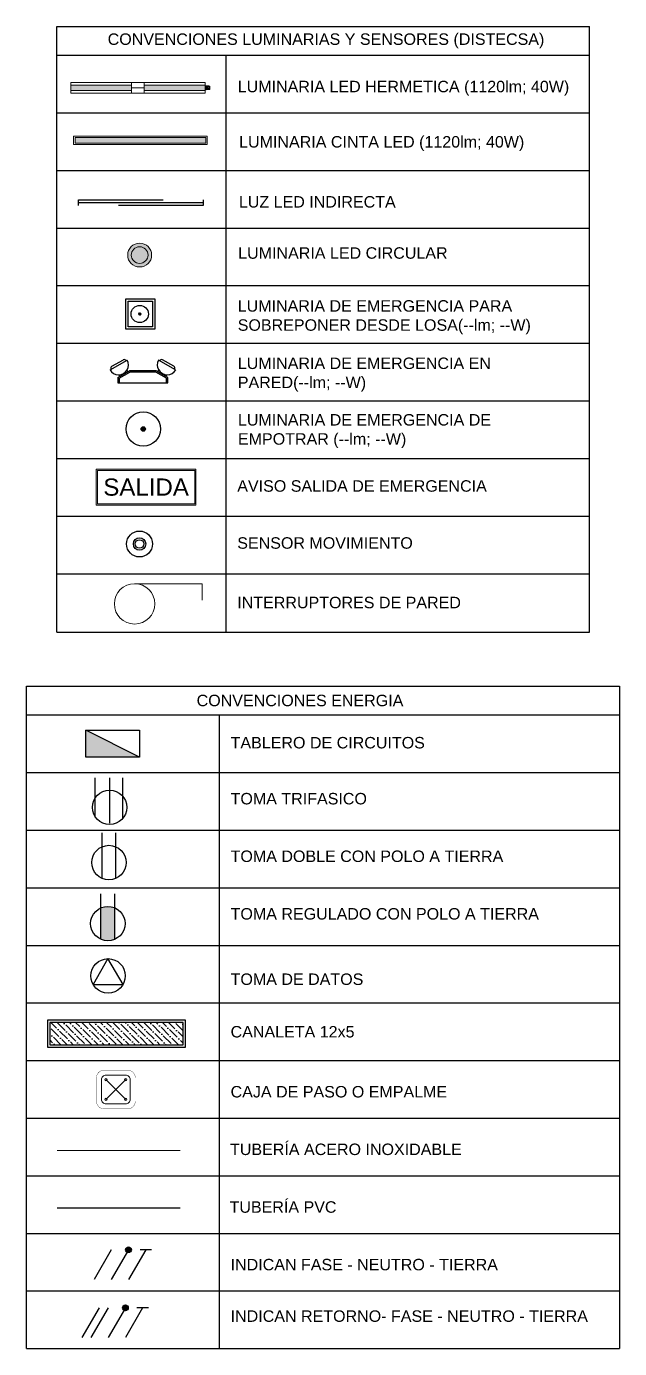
# Model space of a CAD drawing. Header units: millimetres. Extents: x 86 to 500, y -52 to 256.
# Drawn here: x 350.95 to 356.12, y 38.06 to 49.59 of the extents above; entities that cross this region are included whole.
import ezdxf
from ezdxf.lldxf.tags import DXFTag

# ---------------------------------------------------------------- set-up
doc = ezdxf.new("R2010")
doc.units = ezdxf.units.MM
for name, pattern in [('CONTINUA', [0]), ('DASHED2', [9.525, 6.35, -3.175]), ('LÍNEAS_OCULTASX2', [0.75, 0.5, -0.25])]:
    doc.linetypes.add(name, pattern=pattern)
for name, color, linetype in [('-ALAMBRADO', 7, 'Continuous'), ('-CN-GYD-ILUMINACION-EM', 1, 'Continuous'), ('-CN-GYD-TEXTOS', 7, 'Continuous'), ('CAJA DE PASO', 86, 'Continuous'), ('GG_EMERGENCIA 03', 1, 'Continuous'), ('GG_PROYECCION', 9, 'DASHED2'), ('JCA_HATCH 254', 252, 'Continuous'), ('LUMINARIA DE EMERGENCIA', 1, 'Continuous'), ('LUMINARIA EMERGENCIA DE EMPOTRAR', 1, 'Continuous'), ('LUMINARIA LED CIRCULAR', 7, 'Continuous'), ('LUZ LED INDIRECTA', 7, 'Continuous'), ('RE60', 7, 'Continuous'), ('SENSOR MOVIMIENTO', 3, 'Continuous'), ('suiches', 3, 'Continuous'), ('T', 1, 'Continuous'), ('TB', 7, 'Continuous'), ('TOMA', 1, 'Continuous'), ('TOMA REGULADO', 1, 'Continuous'), ('TOMA TRIFASICO', 1, 'Continuous')]:
    doc.layers.add(name, color=color, linetype=linetype)
for name, color, linetype, lineweight in [('-CN-GYD-ILUMINACIÓN', 3, 'Continuous', 20), ('-CN-GYD-LUMINARIA CINTA LED', 4, 'Continuous', 18), ('-CN-GYD-LUMINARIA LED HERMETICA', 1, 'Continuous', 5), ('-CN-GYD-TUBERIA PVC', 96, 'PVC_LINE', 25), ('-CN-GYD-TUBERÍA PRINCIPAL ILUMINACION', 5, 'Continuous', 5), ('-CN-GYD-TUBERÍA TOMACORRIENTE PVC', 86, 'Continuous', 18), ('-CN-INTERRUPTORES DE PARED', 3, 'Continuous', 20), ('_TEXTO', 7, 'Continuous', 9), ('L', 7, 'Continuous', 15), ('LUMINARIA DE EMERGENCIA PARA SOBREPONER', 1, 'Continuous', 25), ('RE80', 7, 'Continuous', 15)]:
    doc.layers.add(name, color=color, linetype=linetype, lineweight=lineweight)
doc.styles.add('GYD', font='arial.ttf', dxfattribs={"height": 2.5})
doc.styles.add('ROMANS', font='arial.ttf')
doc.styles.get("Standard").update_dxf_attribs({"font": 'arial.ttf'})
tags = doc.linetypes.add('EMT_LINE', pattern='A,0.5,-0.2,["EMT",Standard,S=0.1,R=0,X=-0.1,Y=-0.05],-0.25', length=0.95).pattern_tags.tags
tags[6] = DXFTag(74, 10)
tags = doc.linetypes.add('PVC_LINE', pattern='A,0.5,-0.2,["PVC",Standard,S=0.1,R=0,X=-0.1,Y=-0.05],-0.25', length=0.95).pattern_tags.tags
tags[6] = DXFTag(74, 10)
pattern_1 = [(180, (4.985, -38.812), (-6.00631, -10.40324), [1.50158, -10.51105]), (270, (4.2344, -38.812), (6.00631, -10.40324), [0.75079, -20.05569]), (270, (4.047, -38.812), (6.00631, -10.40324), [0.60063, -20.20584]), (270, (4.422, -38.812), (6.00631, -10.40324), [0.60063, -20.20584]), (240, (3.859, -38.812), (6.00631, -10.40324), [0.4805, -11.53212]), (300, (4.61, -38.812), (12.01262, -4e-09), [0.4805, -11.53212])]
pattern_2 = [(0, (0, 0), (0, 6.985), [5.08, -1.905]), (90, (0, 0), (-6.985, 4e-16), [5.08, -1.905])]

# ---------------------------------------------------------------- blocks, each defined once
blk = doc.blocks.new('Sensor 360º_')
at = {"layer": 'suiches'}
for radius in [0.113, 0.054, 0.0375]:
    blk.add_circle((0, 0), radius, dxfattribs=at)
blk = doc.blocks.new('OJO DE BUEY 12W')
at = {"layer": 'JCA_HATCH 254', "true_color": 0x000000, "transparency": 33554687}
h = blk.add_hatch(color=18, dxfattribs=at)
h.dxf.hatch_style = 1
h.paths.add_polyline_path([(-104, 0, 1), (104, 0, 1)])
h.paths.add_polyline_path([(73, 0, -1), (-73, 0, -1)], flags=16)
at = {"layer": 'LUMINARIA LED CIRCULAR', "linetype": 'EMT_LINE', "lineweight": 5, "ltscale": 10}
h = blk.add_hatch(color=256, dxfattribs=at)
h.dxf.hatch_style = 1
h.set_gradient(color1=(147, 149, 152), color2=(248, 246, 176), name='SPHERICAL')
edge = h.paths.add_edge_path()
edge.add_arc((0, 0), 72.7, 0, 360)
at = {"layer": 'LUMINARIA LED CIRCULAR', "linetype": 'Continuous', "lineweight": 5, "ltscale": 10}
for radius in [104, 72.7]:
    blk.add_circle((0, 0), radius, dxfattribs=at)
blk = doc.blocks.new('LUMINARIA HERMETICA 40W')
h = blk.add_hatch()
h.set_pattern_fill('SWAMP', color=252, scale=0.472938, angle=180)
h.set_pattern_definition(pattern_1)
h.paths.add_polyline_path([(-24, 55), (23, 55), (23, 585), (-24, 585)])
h = blk.add_hatch()
h.set_pattern_fill('SWAMP', color=252, scale=0.472938, angle=180)
h.set_pattern_definition(pattern_1)
h.paths.add_polyline_path([(-24, -585), (23, -585), (23, -55), (-24, -55)])
at = {"layer": '-CN-GYD-ILUMINACIÓN', "color": 1, "extrusion": (0, 0, -1)}
for p, q in [((-46, 585), (46, 585)), ((-46, 55), (-46, 585)), ((46, 585), (46, 559)), ((46, 559), (46, 55)), ((-46, -559), (-46, -55)), ((46, -55), (46, -585)), ((-46, -585), (-46, -559)), ((46, -585), (-46, -585))]:
    blk.add_line(p, q, dxfattribs=at)
at = {"layer": '-CN-GYD-ILUMINACIÓN', "color": 1}
for p, q in [((46, 55), (-46, 55)), ((0, 55), (0, -55)), ((46, -55), (46, 55)), ((-46, -55), (46, -55)), ((-16, -587), (-17, -588)), ((-17, -588), (-17, -589)), ((-17, -589), (-17, -595)), ((-17, -595), (-12, -595)), ((-15, -587), (-16, -587)), ((-12, -596), (-16, -596)), ((-16, -596), (-16, -604)), ((-16, -604), (-12, -604)), ((-16, -605), (-16, -615)), ((-12, -605), (-16, -605)), ((-16, -615), (-14, -617)), ((-13, -587), (-15, -587)), ((-14, -617), (-14, -621)), ((-14, -621), (-14, -623)), ((-14, -623), (-11, -626)), ((-13, -587), (-13, -585)), ((-13, -585), (0, -585)), ((-12, -588), (-13, -587)), ((0, -587), (-13, -587)), ((-11, -589), (-12, -588)), ((-12, -595), (-12, -596)), ((-12, -604), (-12, -605)), ((-8, -588), (-11, -589)), ((-11, -626), (0, -626)), ((-7, -588), (-8, -588)), ((-3, -587), (-7, -588)), ((0, -587), (-3, -587)), ((13, -585), (0, -585)), ((0, -587), (3, -587)), ((0, -587), (13, -587)), ((11, -626), (0, -626)), ((3, -587), (7, -588)), ((7, -588), (8, -588)), ((8, -588), (11, -589)), ((11, -589), (12, -588)), ((14, -623), (11, -626)), ((12, -588), (13, -587)), ((17, -595), (12, -595)), ((12, -595), (12, -596)), ((12, -596), (16, -596)), ((16, -604), (12, -604)), ((12, -604), (12, -605)), ((12, -605), (16, -605)), ((13, -587), (13, -585)), ((13, -587), (15, -587)), ((16, -615), (14, -617)), ((14, -617), (14, -621)), ((14, -621), (14, -623)), ((15, -587), (16, -587)), ((16, -587), (17, -588)), ((16, -596), (16, -604)), ((16, -605), (16, -615)), ((17, -588), (17, -589)), ((17, -589), (17, -595))]:
    blk.add_line(p, q, dxfattribs=at)
for points in [[(-46, 55), (-46, -55)], [(-17, -594), (-11, -594), (-8, -594), (0, -594)], [(-14, -617), (0, -617)], [(-12, -595), (0, -595)], [(-12, -596), (0, -596)], [(-12, -604), (0, -604)], [(-12, -605), (0, -605)], [(-11, -589), (-11, -595)], [(-9, -615), (-11, -617)], [(-7, -605), (-7, -615), (-9, -615), (-9, -605)], [(-8, -588), (-8, -595)], [(-8, -604), (-8, -596)], [(-7, -615), (-4, -617)], [(17, -594), (11, -594), (8, -594), (0, -594)], [(12, -595), (0, -595)], [(12, -596), (0, -596)], [(12, -604), (0, -604)], [(12, -605), (0, -605)], [(14, -617), (0, -617)], [(7, -615), (4, -617)], [(7, -605), (7, -615), (9, -615), (9, -605)], [(8, -588), (8, -595)], [(8, -604), (8, -596)], [(9, -615), (11, -617)], [(11, -589), (11, -595)]]:
    blk.add_lwpolyline(points, dxfattribs=at)
at = {"color": 1}
for points in [[(23, 55), (-24, 55), (-24, 585), (23, 585)], [(23, -585), (-24, -585), (-24, -55), (23, -55)]]:
    blk.add_lwpolyline(points, close=True, dxfattribs=at)
blk = doc.blocks.new('*U88')
at = {"layer": '-CN-GYD-ILUMINACION-EM', "ltscale": 0.3}
for p, q in [((-145, 270), (-200, 170)), ((-114, 285), (-197, 136)), ((-119, 277), (-119, 277)), ((-193, 144), (-193, 144)), ((-145, -270), (-200, -170)), ((-114, -285), (-197, -136)), ((-193, -144), (-193, -144)), ((-119, -277), (-119, -277))]:
    blk.add_line(p, q, dxfattribs=at)
at = {"layer": '-CN-GYD-ILUMINACION-EM'}
for p, q in [((-104, 116), (-104, -116)), ((0, 217), (-46, 217)), ((0, 207), (-40, 207)), ((0, -217), (0, 217)), ((-94, 114), (-94, -114)), ((-46, -217), (0, -217)), ((-40, -207), (0, -207))]:
    blk.add_line(p, q, dxfattribs=at)
for points in [[(-96, 130), (-110, 138)], [(-46, 217), (-104, 116)], [(-40, 207), (-94, 114)], [(-56, 199), (-70, 208)], [(-40, -207), (-94, -114)], [(-96, -130), (-110, -138)], [(-46, -217), (-104, -116)], [(-56, -199), (-70, -208)]]:
    blk.add_lwpolyline(points, dxfattribs=at)
at = {"layer": '-CN-GYD-ILUMINACION-EM', "ltscale": 0.3}
for centre, radius, start, end in [((-156, 211), 85.5, 240.9715, 60.9715), ((-128, 260), 19.1, 60.9715, 150.9715), ((-183, 161), 19.1, 150.9715, 240.9715), ((-183, -161), 19.1, 119.0285, 209.0285), ((-156, -211), 85.5, 299.0285, 119.0285), ((-128, -260), 19.1, 209.0285, 299.0285)]:
    blk.add_arc(centre, radius, start, end, dxfattribs=at)
at = {"layer": '-CN-GYD-TEXTOS', "style": 'GYD'}
blk.add_attdef('5', (-68, -406), '', height=125, rotation=90, dxfattribs=at)
blk = doc.blocks.new('A$Cc7fbbbd8')
at = {"layer": 'GG_EMERGENCIA 03', "ltscale": 0.3}
h = blk.add_hatch(dxfattribs=at)
h.set_pattern_fill('ANSI31', color=256, scale=0.0005, angle=90)
h.set_pattern_definition([(135, (0.0614115, 0.0595737), (-0.00112253, -0.00112253), [])])
edge = h.paths.add_edge_path()
edge.add_arc((0.0614, 0.1), 0.00475, 0, 360)
for points in [[(-0.005, 0.0348), (-0.005, 0.1606), (0.1278, 0.1606), (0.1278, 0.0348)], [(0.005, 0.0448), (0.005, 0.1506), (0.1178, 0.1506), (0.1178, 0.0448)]]:
    blk.add_lwpolyline(points, close=True, dxfattribs=at)
for radius in [0.0376, 0.00475]:
    blk.add_circle((0.0614, 0.1), radius, dxfattribs=at)
blk = doc.blocks.new('Luminaria Lineal lumen')
at = {"layer": '-CN-GYD-ILUMINACIÓN'}
h = blk.add_hatch(dxfattribs=at)
h.set_pattern_fill('SWAMP', color=252, scale=0.5, angle=90)
h.set_pattern_definition([(90, (-99.318, -5.545), (-10.99852, 6.35), [1.5875, -11.1125]), (180, (-99.3185, -4.7517), (-10.99852, -6.35), [0.79375, -21.2033]), (180, (-99.3185, -4.553), (-10.99852, -6.35), [0.635, -21.36205]), (180, (-99.3185, -4.95), (-10.99852, -6.35), [0.635, -21.36205]), (150, (-99.318, -4.355), (-10.99852, -6.35), [0.508, -12.192]), (210, (-99.318, -5.149), (-5e-09, -12.7), [0.508, -12.192])])
h.paths.add_polyline_path([(-560, 25), (-560, -25), (560, -25), (560, 25)])
at = {"layer": '-CN-GYD-ILUMINACIÓN', "color": 4}
for points in [[(-572, -37), (-572, 37), (572, 37), (572, -37)], [(-560, -25), (-560, 25), (560, 25), (560, -25)]]:
    blk.add_lwpolyline(points, close=True, dxfattribs=at)
blk = doc.blocks.new('A$C9f2337e8')
at = {"layer": 'GG_PROYECCION', "color": 0, "ltscale": 0.3}
blk.add_lwpolyline([(-6.832, -0.396), (-6.832, -0.346), (0.409, -0.346), (0.409, -0.396)], close=True, dxfattribs=at)
at = {"layer": 'GG_PROYECCION', "color": 40, "linetype": 'CONTINUA', "ltscale": 0.3, "true_color": 0xf8d731, "const_width": 0.01}
blk.add_lwpolyline([(-6.832, -0.371), (0.409, -0.371)], dxfattribs=at)
blk = doc.blocks.new('Salida_3.8W')
h = blk.add_hatch()
h.set_pattern_fill('ANGLE', color=256)
h.set_pattern_definition(pattern_2)
h.paths.add_polyline_path([(0.434, -0.01), (0.434, 0.303), (-0.434, 0.303), (-0.434, -0.01)])
h.paths.add_polyline_path([(-0.424, 0), (-0.424, 0.293), (0.424, 0.293), (0.424, 0)], flags=16)
h = blk.add_hatch()
h.set_pattern_fill('ANGLE', color=256)
h.set_pattern_definition(pattern_2)
h.paths.add_polyline_path([(0.434, -0.01), (0.434, 0.303), (-0.434, 0.303), (-0.434, -0.01)])
h.paths.add_polyline_path([(-0.424, 0), (-0.424, 0.293), (0.424, 0.293), (0.424, 0)], flags=16)
at = {"layer": 'L'}
h = blk.add_hatch(dxfattribs=at)
h.set_pattern_fill('ANGLE', color=3)
h.set_pattern_definition([(0, (-44.6785, -37.2514), (0, 6.985), [5.08, -1.905]), (90, (-44.6785, -37.2514), (-6.985, 4e-16), [5.08, -1.905])])
h.paths.add_polyline_path([(0.434, -0.01), (0.434, 0.303), (-0.434, 0.303), (-0.434, -0.01)])
h.paths.add_polyline_path([(-0.424, 0), (-0.424, 0.293), (0.424, 0.293), (0.424, 0)], flags=16)
h = blk.add_hatch(color=3, dxfattribs=at)
h.paths.add_polyline_path([(0.434, -0.01), (0.434, 0.303), (-0.434, 0.303), (-0.434, -0.01)])
h.paths.add_polyline_path([(-0.424, 0), (-0.424, 0.293), (0.424, 0.293), (0.424, 0)], flags=16)
at = {"layer": 'L', "color": 3}
for points in [[(-0.434, 0.303), (0.434, 0.303), (0.434, -0.01), (-0.434, -0.01)], [(-0.424, 0.293), (0.424, 0.293), (0.424, 0), (-0.424, 0)]]:
    blk.add_lwpolyline(points, close=True, dxfattribs=at)
at = {"layer": 'L', "color": 3, "insert": (0, 0.146, 712.661), "char_height": 0.15, "width": 0.84839, "attachment_point": 5}
blk.add_mtext('\\pxqc;SALIDA', dxfattribs=at)
blk = doc.blocks.new('A$C078c93ae')
at = {"layer": 'LUMINARIA EMERGENCIA DE EMPOTRAR', "ltscale": 0.3}
h = blk.add_hatch(dxfattribs=at)
h.set_pattern_fill('ANSI31', color=256, scale=0.001)
h.set_pattern_definition([(45, (-0.005658, 0.0751944), (-0.00224506, 0.00224506), [])])
edge = h.paths.add_edge_path()
edge.add_arc((0.0752, 0.0752), 0.00949, 0, 360)
for radius in [0.0752, 0.00949]:
    blk.add_circle((0.0752, 0.0752, 0), radius, dxfattribs=at)
blk = doc.blocks.new('t')
at = {"layer": 'TOMA'}
for p, q in [((0.0063, 0.03), (0.2042, 0.03)), ((0.0063, -0.03), (0.2042, -0.03))]:
    blk.add_line(p, q, dxfattribs=at)
blk.add_circle((0.075, 0), 0.075, dxfattribs=at)
blk = doc.blocks.new('TB')
at = {"layer": 'TB'}
h = blk.add_hatch(color=256, dxfattribs=at)
h.dxf.hatch_style = 1
h.paths.add_polyline_path([(0.1564, 0), (-0.1564, 0.1562), (-0.1564, 0)])
blk.add_lwpolyline([(-0.1564, 0.1562), (0.1564, 0.1562), (0.1564, 0), (-0.1564, 0)], close=True, dxfattribs=at)
blk.add_lwpolyline([(0.1564, 0), (-0.1564, 0.1562)], dxfattribs=at)
blk = doc.blocks.new('Caja de paso')
at = {"layer": '-CN-GYD-TUBERÍA TOMACORRIENTE PVC', "const_width": 0.00173}
blk.add_lwpolyline([(-0.1111, 0.0667), (-0.1111, -0.0667, 0.414214), (-0.0667, -0.1111), (0.0667, -0.1111, 0.414214), (0.1111, -0.0667), (0.1111, 0.0667, 0.414214), (0.0667, 0.1111), (-0.0667, 0.1111, 0.414214)], format="xyb", close=True, dxfattribs=at)
at = {"layer": '-CN-GYD-TUBERÍA TOMACORRIENTE PVC'}
blk.add_lwpolyline([(-0.0566, -0.0819), (0.0566, -0.0819, 0.414214), (0.0819, -0.0566), (0.0819, 0.0566, 0.414214), (0.0566, 0.0819), (-0.0566, 0.0819, 0.414214), (-0.0819, 0.0566), (-0.0819, -0.0566, 0.414214)], format="xyb", close=True, dxfattribs=at)
at = {"layer": '-CN-GYD-TUBERÍA TOMACORRIENTE PVC', "linetype": 'LÍNEAS_OCULTASX2'}
for points in [[(-0.0566, 0.0566), (0.0566, -0.0566)], [(0.0566, 0.0566), (-0.0566, -0.0566)]]:
    blk.add_lwpolyline(points, dxfattribs=at)
at = {"layer": '-CN-GYD-TUBERÍA TOMACORRIENTE PVC'}
for centre in [(-0.0566, 0.0566), (0.0566, 0.0566), (-0.0566, -0.0566), (0.0566, -0.0566)]:
    blk.add_circle(centre, 0.00665, dxfattribs=at)
blk = doc.blocks.new('3x')
at = {"layer": '-ALAMBRADO'}
h = blk.add_hatch(color=256, dxfattribs=at)
edge = h.paths.add_edge_path()
edge.add_arc((0.078, 0.13), 0.025, 0, 360)
for p, q in [((-0.152, 0.13), (-0.302, -0.13)), ((-0.072, 0.13), (-0.222, -0.13)), ((0.078, 0.13), (-0.072, -0.13)), ((0.228, 0.13), (0.078, -0.13))]:
    blk.add_line(p, q, dxfattribs=at)
blk.add_lwpolyline([(0.278, 0.13), (0.178, 0.13)], dxfattribs=at)
blk.add_circle((0.078, 0.13), 0.025, dxfattribs=at)
blk = doc.blocks.new('*U60')
at = {"layer": '-ALAMBRADO'}
blk.add_blockref('3x', (0, 0), dxfattribs=at)
blk = doc.blocks.new('2x')
at = {"layer": '-ALAMBRADO'}
h = blk.add_hatch(color=256, dxfattribs=at)
edge = h.paths.add_edge_path()
edge.add_arc((0.075, 0.13), 0.025, 0, 360)
for p, q in [((-0.075, 0.13), (-0.225, -0.13)), ((0.075, 0.13), (-0.075, -0.13)), ((0.225, 0.13), (0.075, -0.13))]:
    blk.add_line(p, q, dxfattribs=at)
blk.add_lwpolyline([(0.275, 0.13), (0.175, 0.13)], dxfattribs=at)
blk.add_circle((0.075, 0.13), 0.025, dxfattribs=at)
blk = doc.blocks.new('*U63')
at = {"layer": '-ALAMBRADO'}
blk.add_blockref('2x', (0, 0), dxfattribs=at)
blk = doc.blocks.new('A$Cce91d04e')
at = {"layer": 'T'}
blk.add_lwpolyline([(0.1402, 0.038), (0.0743, 0.15), (0.0098, 0.038)], close=True, dxfattribs=at)
blk.add_ellipse((0.075, 0.075), major_axis=(-0.053, 0.053), ratio=1, start_param=-0.785398, end_param=5.497787, dxfattribs=at)
blk = doc.blocks.new('*U126')
at = {"linetype": 'Continuous', "true_color": 0x6b6bff}
h = blk.add_hatch(dxfattribs=at)
h.set_pattern_fill('ANSI36', color=171, scale=12.01033, angle=180)
h.set_pattern_definition([(225, (5431875.837, 2115561.8), (-20.2229691, -74.15088673), [95.3319906, -19.0663981, 0, -19.0663981])])
h.paths.add_polyline_path([(3125296, 1822009), (3125491, 1822009), (3125491, 1823170), (3125296, 1823170)])
at = {"color": 171, "linetype": 'Continuous', "true_color": 0x6b6bff}
for points in [[(3125276, 1821989), (3125511, 1821989), (3125511, 1823190), (3125276, 1823190)], [(3125296, 1822009), (3125491, 1822009), (3125491, 1823170), (3125296, 1823170)]]:
    blk.add_lwpolyline(points, close=True, dxfattribs=at)
blk = doc.blocks.new('A$C28df0a04')
at = {"layer": 'TOMA REGULADO'}
h = blk.add_hatch(color=256, dxfattribs=at)
h.dxf.hatch_style = 1
edge = h.paths.add_edge_path()
edge.add_ellipse((0.15, 0.15), major_axis=(-0.106, 0.106), ratio=1, start_angle=291.4218, end_angle=338.5782)
edge.add_line((0.09, 0.287), (0.09, 0.013))
edge.add_ellipse((0.15, 0.15), major_axis=(-0.106, 0.106), ratio=1, start_angle=111.4218, end_angle=158.5782)
edge.add_line((0.21, 0.013), (0.21, 0.287))
for p, q in [((0.09, 0.013), (0.09, 0.408)), ((0.21, 0.013), (0.21, 0.408))]:
    blk.add_line(p, q, dxfattribs=at)
blk.add_ellipse((0.15, 0.15), major_axis=(-0.106, 0.106), ratio=1, dxfattribs=at)
blk = doc.blocks.new('A$C8f8caf15')
at = {"layer": 'T'}
for p, q in [((0.067, -0.025), (0.408, -0.025)), ((0.013, -0.153), (0.408, -0.153)), ((0.053, -0.264), (0.408, -0.264))]:
    blk.add_line(p, q, dxfattribs=at)
blk.add_ellipse((0.15, -0.15), major_axis=(0.106, 0.106), ratio=1, start_param=5.497787, end_param=11.780972, dxfattribs=at)

msp = doc.modelspace()

# ---------------------------------------------------------------- linework, layer by layer
at = {"layer": '-CN-GYD-TUBERIA PVC', "linetype": 'PVC_LINE', "ltscale": 10, "const_width": 0.01, "elevation": 0}
msp.add_lwpolyline([(351.22, 39.288), (352.295, 39.288)], dxfattribs=at)
at = {"layer": '-CN-GYD-TUBERÍA PRINCIPAL ILUMINACION', "linetype": 'EMT_LINE', "ltscale": 10, "const_width": 0.01, "elevation": 0}
msp.add_lwpolyline([(351.22, 39.79), (352.295, 39.79)], dxfattribs=at)
at = {"layer": '-CN-INTERRUPTORES DE PARED', "color": 3, "extrusion": (0, 0, -1)}
for p, q in [((351.896, 44.731, 0), (352.484, 44.731, 0)), ((352.484, 44.731, 0), (352.484, 44.587, 0))]:
    msp.add_line(p, q, dxfattribs=at)
msp.add_circle((-351.896, 44.555, 0), 0.176, dxfattribs=at)
at = {"layer": 'RE60'}
for p, q in [((351.22, 44.308, 0), (351.22, 49.589, 0)), ((352.69, 49.338, 0), (352.69, 44.308, 0)), ((351.22, 48.836, 0), (355.858, 48.836, 0)), ((351.22, 48.333, 0), (355.858, 48.333, 0)), ((351.22, 47.831, 0), (355.858, 47.831, 0)), ((351.22, 47.329, 0), (355.858, 47.329, 0)), ((351.22, 46.827, 0), (355.858, 46.827, 0)), ((351.22, 46.325, 0), (355.858, 46.325, 0)), ((351.22, 45.822, 0), (355.858, 45.822, 0)), ((351.22, 45.822, 0), (355.858, 45.822, 0)), ((351.22, 45.32, 0), (355.858, 45.32, 0)), ((351.22, 44.818, 0), (355.858, 44.818, 0)), ((351.22, 44.308, 0), (355.858, 44.308, 0)), ((356.119, 43.838, 0), (356.119, 38.063, 0)), ((352.632, 43.587, 0), (352.632, 38.063, 0)), ((350.954, 43.085, 0), (356.119, 43.085, 0)), ((350.954, 42.582, 0), (356.119, 42.582, 0)), ((350.954, 42.08, 0), (356.119, 42.08, 0)), ((350.954, 41.578, 0), (356.119, 41.578, 0)), ((350.954, 41.076, 0), (356.119, 41.076, 0)), ((350.954, 40.574, 0), (356.119, 40.574, 0)), ((350.954, 40.072, 0), (356.119, 40.072, 0)), ((350.954, 39.569, 0), (356.119, 39.569, 0)), ((350.954, 39.067, 0), (356.119, 39.067, 0)), ((350.954, 38.565, 0), (356.119, 38.565, 0)), ((350.954, 38.063, 0), (356.119, 38.063, 0))]:
    msp.add_line(p, q, dxfattribs=at)
at = {"layer": 'RE60', "elevation": 0}
for points in [[(351.22, 49.589), (355.858, 49.589)], [(355.858, 44.308), (355.858, 49.589)], [(351.22, 49.338), (355.858, 49.338)], [(350.954, 43.838), (356.119, 43.838)], [(350.954, 38.063), (350.954, 43.838)], [(350.954, 43.587), (356.119, 43.587)]]:
    msp.add_lwpolyline(points, dxfattribs=at)

# ---------------------------------------------------------------- block references
at = {"layer": '-CN-GYD-LUMINARIA CINTA LED', "xscale": -0.001016, "yscale": 0.001016, "zscale": 0.288, "rotation": 180}
msp.add_blockref('Luminaria Lineal lumen', (351.946, 48.596), dxfattribs=at)
at = {"layer": '-CN-GYD-LUMINARIA LED HERMETICA', "linetype": 'Continuous', "xscale": 0.001, "yscale": 0.001, "zscale": 0.002575412933351854, "rotation": 90}
msp.add_blockref('LUMINARIA HERMETICA 40W', (351.925, 49.054), dxfattribs=at)
at = {"ltscale": 0.5, "xscale": 0.001, "yscale": 0.001, "zscale": 0.001, "rotation": 90}
msp.add_blockref('*U126', (2174.327, -3084.585), dxfattribs=at)
at = {"layer": '_TEXTO', "linetype": 'Continuous', "ltscale": 10}
for name, p, zscale in [('*U63', (351.768, 38.794, 0), 0.5), ('*U60', (351.738, 38.288, 0), 320)]:
    msp.add_blockref(name, p, dxfattribs=dict(at, zscale=zscale))
at = {"layer": 'CAJA DE PASO', "linetype": 'Continuous', "ltscale": 10, "xscale": 1.523145158877299, "yscale": 1.523145158877299, "zscale": 1.523145158877299}
msp.add_blockref('Caja de paso', (351.733, 40.321, 0), dxfattribs=at)
at = {"layer": 'L'}
msp.add_blockref('Salida_3.8W', (351.996, 45.426, 0), dxfattribs=at)
at = {"layer": 'LUMINARIA DE EMERGENCIA', "linetype": 'Continuous', "ltscale": 10, "xscale": 0.001, "yscale": 0.001, "zscale": 0.001, "rotation": 270}
msp.add_blockref('*U88', (351.968, 46.482), dxfattribs=at)
at = {"layer": 'LUMINARIA DE EMERGENCIA PARA SOBREPONER', "xscale": 2, "yscale": 2, "zscale": 2, "rotation": 90}
msp.add_blockref('A$Cc7fbbbd8', (352.141, 46.959), dxfattribs=at)
at = {"layer": 'LUMINARIA EMERGENCIA DE EMPOTRAR', "xscale": 2, "yscale": 2}
for name, p in [('A$C078c93ae', (351.821, 45.929)), ('A$Cce91d04e', (351.515, 41.162))]:
    msp.add_blockref(name, p, dxfattribs=at)
at = {"layer": 'LUMINARIA LED CIRCULAR', "xscale": 0.001, "yscale": 0.001, "zscale": 0.578415361173768}
msp.add_blockref('OJO DE BUEY 12W', (351.94, 47.596), dxfattribs=at)
at = {"layer": 'LUZ LED INDIRECTA', "xscale": 0.15}
msp.add_blockref('A$C9f2337e8', (352.431, 48.423, 0), dxfattribs=at)
at = {"layer": 'SENSOR MOVIMIENTO'}
msp.add_blockref('Sensor 360º_', (351.939, 45.077, 0), dxfattribs=at)
at = {"layer": 'T', "xscale": 2, "yscale": 2, "zscale": 1.5, "rotation": 90}
msp.add_blockref('t', (351.672, 42.15, 0), dxfattribs=at)
at = {"layer": 'TB', "xscale": 1.5, "yscale": 1.5, "zscale": 1.5}
msp.add_blockref('TB', (351.705, 43.219, 0), dxfattribs=at)
at = {"layer": 'TOMA REGULADO'}
msp.add_blockref('A$C28df0a04', (351.513, 41.618), dxfattribs=at)
at = {"layer": 'TOMA TRIFASICO', "rotation": 90}
msp.add_blockref('A$C8f8caf15', (351.528, 42.631), dxfattribs=at)

# ---------------------------------------------------------------- texts
at = {"layer": 'RE60', "ltscale": 0.02, "char_height": 0.1, "width": 5.55657, "attachment_point": 5, "style": 'ROMANS'}
for s, insert in [('CONVENCIONES LUMINARIAS Y SENSORES (DISTECSA)', (353.563, 49.463, 0)), (' CONVENCIONES ENERGIA', (353.317, 43.712, 0))]:
    msp.add_mtext(s, dxfattribs=dict(at, insert=insert))
at = {"layer": 'RE80', "ltscale": 0.015, "char_height": 0.1, "attachment_point": 4, "style": 'ROMANS'}
for s, insert, width in [('\\pxl1,r1.8772;LUMINARIA LED HERMETICA (1120lm; 40W)', (352.694, 49.05, 0), 4.02029), ('\\pxl1,r1.8772;LUMINARIA CINTA LED (1120lm; 40W)', (352.706, 48.568, 0), 4.02029), ('\\pxl1,r1.8772;LUZ LED INDIRECTA', (352.704, 48.059, 0), 1.70732), ('\\pxl1,r1.8772;LUMINARIA DE EMERGENCIA PARA SOBREPONER DESDE LOSA(--lm; --W)', (352.694, 47.054, 0), 2.91315), ('\\pxl1,r1.8772;LUMINARIA DE EMERGENCIA EN PARED(--lm; --W)', (352.695, 46.554, 0), 3.11585), ('\\pxl1,r1.8772;LUMINARIA DE EMERGENCIA DE EMPOTRAR (--lm; --W)', (352.696, 46.061, 0), 3.02409), ('\\pxl1,r1.8772;AVISO SALIDA DE EMERGENCIA ', (352.69, 45.582, 0), 1414.4807), ('\\pxl1,r1.8772;SENSOR MOVIMIENTO', (352.69, 45.085, 0), 3.38772), ('\\pxl1,r1.8772;TABLERO DE CIRCUITOS', (352.632, 43.344, 0), 3.38772), ('\\pxl1,r1.8772;TOMA TRIFASICO', (352.632, 42.856, 0), 3.38772), ('\\pxl1,r1.8772;TOMA DOBLE CON POLO A TIERRA', (352.632, 42.354, 0), 3.38772), ('\\pxl1,r1.8772;TOMA REGULADO CON POLO A TIERRA', (352.632, 41.852, 0), 3.38772), ('\\pxl1,r1.8772;TOMA DE DATOS', (352.632, 41.282, 0), 3.38772), ('CANALETA 12x5', (352.732, 40.824), 3.38772), ('\\pxl1,r1.8772;CAJA DE PASO O EMPALME', (352.632, 40.301, 0), 3.38772), ('TUBERÍA ACERO INOXIDABLE', (352.727, 39.799, 0), 2.01185), ('TUBERÍA PVC', (352.723, 39.296, 0), 0.92699), ('\\pxl1,r1.8772;INDICAN FASE - NEUTRO - TIERRA', (352.632, 38.794, 0), 3.38772), ('\\pxl1,r1.8772,t34;INDICAN RETORNO- FASE - NEUTRO - TIERRA', (352.632, 38.345, 0), 3.52039)]:
    msp.add_mtext(s, dxfattribs=dict(at, insert=insert, width=width))
for s, insert in [('LUMINARIA LED CIRCULAR ', (352.798, 47.613)), ('INTERRUPTORES DE PARED', (352.79, 44.566, 0))]:
    msp.add_mtext_dynamic_manual_height_columns(s, width=1414.4807, gutter_width=187.5, heights=[277.011], dxfattribs=dict(at, insert=insert))

doc.saveas('drawing.dxf')
